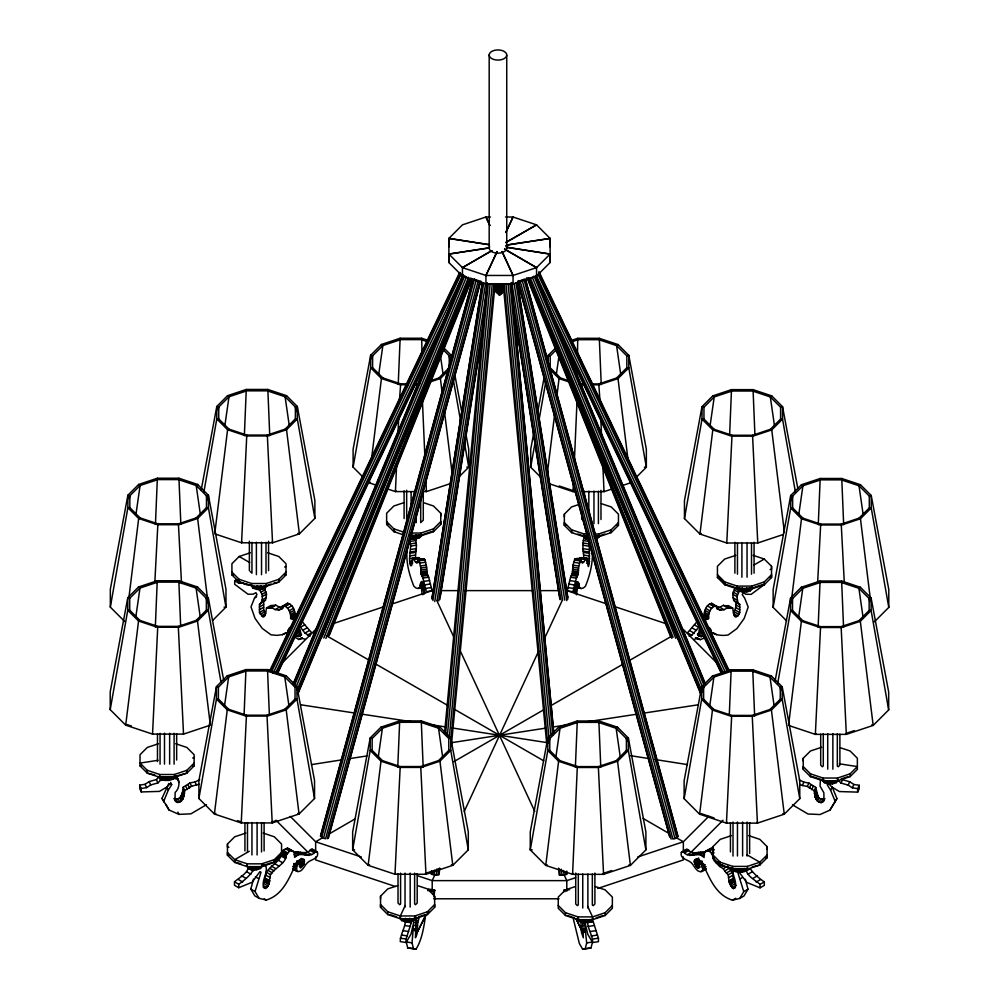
<?xml version="1.0" encoding="UTF-8"?>
<svg xmlns="http://www.w3.org/2000/svg" width="999" height="999" viewBox="0 0 999 999"><rect width="100%" height="100%" fill="white"/><g stroke="black" fill="none" stroke-linecap="round" stroke-linejoin="round"><path stroke-width="1.5" d="M207.193 602.872L206.343 598.326L206.343 610.177L196.079 620.454L178.297 626.373L157.767 626.373L139.985 620.454L129.708 610.177L129.708 598.326L139.985 588.061L157.767 582.13L178.297 582.13L196.079 588.061L206.343 598.326L208.292 597.777L208.292 610.239L197.502 621.028L210.352 725.162L183.529 734.103L152.535 734.103L125.699 725.162L110.215 709.665L110.215 691.77L127.76 597.777L138.549 586.987L157.243 580.756L178.821 580.756L197.502 586.987L208.292 597.777L223.589 679.645M198.901 798.501L198.901 780.606L216.458 686.613L227.248 675.824L245.941 669.592L267.52 669.592L286.201 675.824L296.99 686.613L314.548 780.606L314.548 798.501L299.051 813.998L272.215 822.939L241.234 822.939L214.398 813.998L198.901 798.501L216.458 699.063L216.458 686.613L218.406 687.162L228.671 676.897L246.453 670.966L266.995 670.966L284.777 676.897L295.042 687.162L295.042 699.013L284.777 709.29L266.995 715.209L246.453 715.209L228.671 709.29L218.406 699.013L218.406 687.162M124.788 621.59L110.327 607.13L110.327 589.235L127.884 495.242L129.833 495.791L129.833 507.642L140.097 517.907L157.879 523.838L178.421 523.838L196.204 517.907L206.468 507.642L206.468 495.791L196.204 485.526L178.421 479.595L157.879 479.595L140.097 485.526L129.833 495.791L129.271 498.826M245.866 833.066L234.715 836.787L227.46 844.03L227.46 855.206L234.715 862.449L247.265 866.645L261.763 866.645L274.325 862.449L281.568 855.206L281.568 844.03L274.325 836.787L263.162 833.066M372.152 750.349L372.152 738.486L382.417 728.221L400.212 722.289L420.741 722.289L438.524 728.221L448.788 738.486L448.788 750.349L438.524 760.614L420.741 766.545L400.212 766.545L382.417 760.614L372.152 750.349L370.204 750.399L352.659 849.824L368.144 865.321L394.98 874.262L425.961 874.262L452.797 865.321L468.294 849.824L468.294 831.942L450.736 737.936L439.947 727.147L421.266 720.916L399.687 720.916L380.994 727.147L370.204 737.936L352.659 831.942L352.659 849.824L354.595 849.774M406.518 383.866L400.661 383.866L382.879 377.934L372.602 367.669L372.602 355.819L382.867 345.542L400.661 339.623L421.191 339.623L426.66 341.446M417.644 885.651L427.41 888.898L434.652 896.153L434.652 907.317L427.41 914.572L414.847 918.755L400.349 918.755L387.799 914.572L380.544 907.317L380.544 896.153L387.799 888.898L397.565 885.651M410.789 535.851L420.941 535.851L433.491 531.655L440.746 524.413L440.746 513.236L433.491 505.993L423.726 502.734M505.531 217.02L513.061 217.02L536.55 224.85L550.112 238.411L550.112 262.525L536.55 276.086L513.061 283.916L485.939 283.916L462.45 276.086L448.888 262.525L448.888 238.411L462.45 224.85L485.939 217.02L490.459 217.02M449.238 366.183L449.238 355.819L443.081 349.65M503.821 285.402L497.49 286.176L494.018 285.015L495.017 289.722L501.136 290.672L503.983 289.722L500.986 293.781L498.963 294.106L493.993 289.248L498.688 293.631L501.723 293.157L503.459 291.383L499.687 294.955L495.541 291.383L495.541 290.16M548.264 364.672L548.264 355.332L555.819 347.777M557.392 348.701L550.212 355.881L550.212 367.744L560.476 378.009L568.681 380.744M578.571 504.607L571.59 506.93L564.348 514.185L564.348 525.349L571.59 532.604L584.153 536.788L588.498 536.788M566.795 891.22L566.795 880.631L564.185 874.974M591.458 383.941L598.788 383.941L616.583 378.009L626.848 367.744L626.848 355.881L616.583 345.617L598.788 339.685L578.259 339.685L571.416 341.97M684.128 798.688L684.128 780.806L701.685 686.8L712.474 676.011L731.156 669.78L752.734 669.78L771.415 676.011L782.205 686.8L799.762 780.806L799.762 798.688L784.265 814.185L757.442 823.126L726.448 823.126L699.612 814.185L684.128 798.688L701.685 699.263L701.685 686.8L703.621 687.349L713.898 677.085L731.68 671.153L752.21 671.153L769.992 677.085L780.269 687.349L780.831 690.384M783.191 534.515L757.766 542.994L726.785 542.994L699.949 534.04L684.452 518.556L684.452 500.661L702.01 406.668L712.799 395.879L731.48 389.647L753.059 389.647L771.752 395.879L782.542 406.668L797.826 488.536M731.38 835.639L720.229 839.36L712.974 846.603L712.974 857.779L720.229 865.022L732.779 869.205L747.277 869.205L759.839 865.022L767.082 857.779L767.082 846.603L759.839 839.36L748.676 835.639M753.134 555.332L764.285 559.053L771.54 566.296L771.54 577.472L764.285 584.715L751.735 588.898L737.237 588.898L724.675 584.715L717.432 577.472L717.432 566.296L724.675 559.053L735.838 555.332M786.575 620.816L773.151 607.392L773.151 589.497L790.709 495.504L801.498 484.715L820.179 478.484L841.757 478.484L860.451 484.715L871.24 495.504L888.785 589.497L888.785 607.392L874.325 621.853M780.594 419.068L780.594 407.217L770.329 396.953L752.547 391.021L732.005 391.021L714.223 396.953L703.958 407.217L703.958 419.068L714.223 429.333L732.005 435.264L752.547 435.264L770.329 429.333L780.594 419.068L782.542 419.118L795.504 492.544M788.523 725.411L815.359 734.365L846.34 734.365L873.176 725.411L888.673 709.927L888.673 692.032L871.116 598.039L869.167 598.588L869.167 610.439L858.903 620.704L841.121 626.635L820.579 626.635L802.796 620.704L792.532 610.439L792.532 598.588L802.796 588.324L820.579 582.392L841.121 582.392L858.903 588.324L869.167 598.588L869.729 601.623M840.334 747.714L850.099 750.973L857.354 758.229L857.354 769.392L850.099 776.635L837.549 780.831L823.051 780.831L810.489 776.635L803.246 769.392L803.246 758.229L810.489 750.973L821.653 747.252M683.328 856.905L683.328 859.939L597.764 888.461M683.341 852.372L683.353 841.77L708.728 816.395M409.59 558.691L410.651 546.078L409.652 539.16L415.459 538.261L416.458 545.179L415.397 557.792L409.59 558.691C409.415 568.831 413.074 567.607 412.2 558.441L418.007 557.554L419.83 558.241L413.486 559.365L412.2 558.441M416.171 917.057L415.409 937.774L416.845 934.664L417.719 922.751L419.006 918.143L416.108 917.694M411.538 538.149L415.834 538.149L419.555 536.9L421.715 534.752L421.803 535.501L419.63 537.687L415.859 538.936L411.513 538.936L411.401 534.777M587.075 558.491L585.801 559.415L579.445 558.279L581.281 557.592L587.075 558.491C589.485 582.829 589.547 544.642 589.098 541.458L583.304 540.559L582.854 548.626L583.891 557.842L589.685 558.741M503.858 284.078L501.523 284.852C503.484 287.475 497.265 297.64 501.523 293.244L502.534 291.408L502.534 292.345L500.561 293.057L496.603 292.445L496.466 291.408L499.762 294.88L497.477 293.244L498.026 292.083M316.608 851.71L315.384 851.81C310.714 857.779 304.058 853.458 298.127 854.807L293.881 852.359C299.812 851.011 306.468 855.331 311.139 849.362L312.362 849.25L317.47 852.384C319.193 859.152 310.364 859.315 307.118 863.049C304.096 865.996 302.11 872.864 296.803 871.29L296.603 866.583L298.426 863.735L300.137 862.861M266.521 607.991L271.528 607.629L275.187 609.59L278.609 610.027L282.854 607.579L279.433 607.142L275.774 605.169L270.766 605.544L266.521 607.991L265.459 614.273L264.136 616.645L262.874 616.758L259.465 612.499L259.465 604.358L261.251 602.634C263.461 598.014 262.362 591.658 257.842 588.823M259.465 604.358L265.497 600.187L266.533 594.068L263.798 587.724L259.553 590.172M580.881 559.702L578.771 566.033L578.246 574.113L576.373 578.159L573.014 591.733L567.22 590.834L570.579 577.26L572.452 573.214L572.964 565.134L575.087 558.816C585.227 556.893 578.821 561.838 582.654 563.086L585.801 559.415M418.406 559.665L424.2 558.766L424.975 559.939L426.623 567.17L426.835 573.164L428.708 577.21L432.067 590.796L426.261 591.695L422.914 578.109L421.029 574.063L420.829 568.069L419.168 560.839L418.406 559.665L417.919 562.674L416.633 563.036L413.486 559.365M482.28 282.492L431.893 598.988L482.492 282.717M178.521 780.531L175.649 775.711C180.344 780.219 179.87 788.211 175.1 792.507L175.1 800.649L177.797 802.509C183.429 802.11 184.291 794.942 184.74 790.571L183.192 787.224L190.022 782.904L195.03 781.98L199.7 779.72M173.014 779.145L172.952 776.897L169.231 778.134L164.922 778.134L161.189 776.897L161.126 779.145L164.897 780.406L169.243 780.406L173.014 779.145L175.187 776.972M253.034 588.161L253.084 585.913L256.818 587.15L261.126 587.15L264.847 585.913L264.91 588.161L261.139 589.422L256.793 589.422L253.034 588.161L250.949 585.239M412.337 920.304L411.226 922.739L405.432 921.84L401.66 920.591L401.723 918.331M585.439 535.676L585.451 538.623L589.223 539.872M579.432 919.28L579.37 921.528L583.141 922.789L593.294 921.89L598.451 938.186L598.451 941.657L592.644 942.556L587.749 934.277L584.89 921.99M733.703 600.299L739.747 604.482L739.747 612.624L737.774 616.033L735.077 616.758C731.181 612.325 738.236 607.554 735.501 602.035L733.703 600.299L732.679 594.193L735.414 587.849M742.307 591.995L742.307 589.048L738.536 587.787L738.548 590.734L742.307 591.995L746.653 591.995L750.424 590.734L752.509 587.812L750.361 589.959L746.628 591.208L742.332 591.208L738.611 589.959L736.463 587.812L738.548 590.734M764.31 881.905L760.064 884.365C755.194 879.957 746.39 876.098 745.916 868.793L742.182 870.029L737.874 870.029L734.153 868.793L734.09 871.041C739.435 873.775 745.616 871.965 750.212 868.593C753.795 873.913 759.04 878.308 764.31 881.905L764.31 885.389L760.064 887.836L746.703 882.379L738.873 871.752L737.774 872.389L743.756 891.632L739.735 898.438L732.492 900.161C715.159 894.942 709.065 876.647 701.96 862.062C700.074 860.426 697.627 858.591 694.992 859.44L694.168 861.937L696.34 866.545L698.164 868.168L700.287 866.945M824.412 780.406L824.35 782.667L828.121 783.915L832.467 783.915L836.238 782.667L838.411 780.481L838.323 779.732L836.175 781.892L832.442 783.129L828.146 783.129L824.425 781.892L822.277 779.732L824.35 782.667M261.438 615.921L265.684 613.461L263.711 610.052L263.711 601.91M164.897 780.406L164.847 776.822L169.293 776.822L169.243 780.406M256.793 589.422L256.743 585.839M417.145 932.379L425.586 915.559C423.851 926.922 422.19 939.023 416.158 949L413.511 948.813L412.038 942.856L413.823 921.952L410.964 934.227L406.069 942.519L400.274 941.62C400.224 933.64 406.331 926.485 405.382 918.268M583.141 922.789L583.141 919.842L587.487 919.842C586.85 927.834 592.719 934.777 592.644 942.556M737.861 872.302L737.811 868.718M828.121 783.915L828.121 780.968L832.479 780.968L832.467 783.915M252.347 869.729L252.335 866.782L256.693 866.782L256.693 869.729L252.347 869.729L248.576 868.481L246.491 865.546L248.639 867.694L252.372 868.943L256.668 868.943L260.389 867.694L262.537 865.546L260.452 868.481L256.693 869.729M419.63 537.687L419.642 534.74M587.487 922.789L591.258 921.528L591.196 919.28M750.424 590.734L750.436 587.787L746.665 589.048L746.653 591.995M405.432 921.84L409.777 921.84L413.549 920.591L413.486 918.331M836.238 782.667L836.175 780.406M261.189 585.839L261.139 589.422M415.971 534.777L415.859 538.936M742.257 868.718L742.207 872.302M799.212 779.882L803.895 782.155L808.903 783.066L815.733 787.387L814.185 790.733C814.647 795.054 815.471 802.372 821.128 802.672L823.825 800.811L823.925 795.404L823.825 792.669L820.042 786.063L820.404 780.694M154.845 582.005L157.879 523.838M152.535 734.103L157.767 626.373M241.234 822.939L246.453 715.209M396.591 465.259L395.429 491.595L415.572 491.595M397.952 434.29L398.638 418.806M399.45 400.224L400.661 383.866M573.438 482.367L573.039 491.658L576.136 491.658M574.4 460.689L576.985 401.848M726.785 542.994L732.005 435.264M817.657 582.267L820.703 524.1L841.233 524.1L859.028 518.169L869.292 507.904L869.292 496.053L859.015 485.776L841.233 479.857L820.703 479.857L802.921 485.776L792.657 496.053L791.795 500.599M716.445 606.131L715.759 605.756C710.389 607.23 708.079 613.486 708.566 618.631L704.32 616.183C703.833 611.038 706.143 604.782 711.513 603.296L712.2 603.671M294.081 619.942L290.634 618.518C291.134 613.374 288.811 607.105 283.454 605.631L282.754 606.006M290.634 618.518L294.88 616.058C295.379 610.926 293.057 604.657 287.7 603.184L287 603.558M155.444 524.425L157.367 478.221L138.674 484.453L127.884 495.242L127.884 507.692L110.327 607.13M155.332 626.972L157.243 580.756M244.355 435.664L246.266 389.46L227.585 395.679L216.795 406.468L201.224 489.86M244.106 714.26L245.941 669.592M398.226 384.453L400.137 338.249L381.443 344.48L370.654 355.269L353.109 449.263L353.109 467.157L363.436 477.485M397.764 767.132L399.687 720.916M576.323 375.249L576.748 367.52M577.497 353.609L577.734 338.311L570.554 340.709M575.374 767.195L577.285 720.991L558.603 727.222L547.814 738.011L530.257 832.005L530.257 849.899L545.754 865.396L572.577 874.337L603.571 874.337L630.406 865.396L645.891 849.899L645.891 832.005L628.346 738.011L617.557 727.222L598.863 720.991L577.285 720.991M729.657 434.303L731.48 389.647M729.32 714.447L731.156 669.78M818.268 524.687L820.179 478.484M818.144 627.222L820.067 581.018L801.373 587.25L790.584 598.039L775.012 681.418M268.169 886.088L263.923 883.64L266.308 872.227C270.804 865.958 277.847 862.524 281.593 855.619C282.068 851.885 281.381 855.269 285.439 856.318C287.475 862.012 273.714 868.805 270.554 874.687L268.169 886.088L265.472 888.473L263.499 887.337C261.626 879.869 267.769 873.675 266.009 866.308L263.586 864.909M592.332 551.423C592.944 563.249 589.934 575.362 585.414 586.301L583.254 588.061L581.256 588.498L579.47 587.574C578.409 573.901 573.076 589.435 575.137 593.618C577.971 584.939 578.384 581.543 576.485 594.805M409.827 918.268L409.777 921.84M746.665 589.048L746.765 587.824M694.642 863.698L698.888 861.25L694.73 863.91L699.075 861.662L694.829 864.123L699.45 862.324L695.629 865.384L699.762 862.786L698.538 857.966M176.086 801.935L174.538 798.588L176.249 799.163C181.893 798.85 182.717 791.545 183.192 787.224M300.399 863.011L299.513 866.27L300.624 868.044L304.146 863.586L303.808 859.327C301.174 858.453 298.689 860.301 296.84 861.95C289.735 876.535 283.629 894.829 266.308 900.037L259.066 898.313L255.045 891.508L261.014 872.264L259.915 871.628L252.098 882.254L238.724 887.724L234.478 885.264L234.478 881.792C239.473 877.597 247.128 873.675 248.664 866.945L252.372 868.181L256.656 868.181L260.364 866.945L260.452 868.481M520.029 280.557L672.889 839.06L674.962 838.586L677.946 836.138L525.499 279.133M563.711 891.845L564.135 890.084L569.63 889.684M431.468 870.978L431.168 874.088L438.086 875.149L438.673 868.943M444.543 732.954L487.1 282.617M432.267 874.662L432.555 871.565M445.629 733.528L488.224 283.766M434.128 875.099L434.565 870.454M447.352 735.526L490.084 284.203M436.263 875.286L436.85 869.08M449.325 737.25L492.22 284.39M450.861 740.222L494.043 284.253M439.123 874.749L439.672 867.981M451.311 746.028L495.079 283.853M407.804 545.978C404.97 559.515 408.916 573.638 413.861 586.251L416.021 588.024L418.019 588.448L419.817 587.524C422.864 566.733 426.685 608.291 422.914 588.448L423.214 588.049C421.054 581.381 421.128 592.882 422.789 594.767M597.352 535.676L597.34 538.623L599.512 536.451L599.425 535.701L597.265 537.849M128.846 598.114L138.674 518.481L127.884 507.692L129.833 507.642M214.922 532.317L227.585 429.72L216.795 418.931L216.795 406.468L218.731 407.018L229.008 396.753L246.79 390.834L267.32 390.834L285.102 396.753L295.379 407.018L296.228 411.576M371.428 459.677L381.443 378.509L370.654 367.719L370.654 355.269L372.602 355.819L372.04 358.853M399.575 917.669L401.66 920.591M547.327 473.526L554.707 413.798M556.967 395.429L559.053 378.584L550.424 369.955M791.67 598.376L801.498 518.743L790.709 507.954L790.709 495.504L792.657 496.053L792.657 507.904L802.921 518.169L820.703 524.1M788.711 723.888L801.373 621.278L790.584 610.489L790.584 598.039L792.532 598.588L791.683 603.134M135.889 514.772L140.097 485.526L138.674 484.453M135.764 617.307L139.985 588.061L138.549 586.987M224.8 426.011L229.008 396.753L227.585 395.679M224.463 706.143L228.671 676.897L227.248 675.824M378.658 374.8L382.867 345.542L381.443 344.48M378.209 757.479L382.417 728.221L380.994 727.147M556.268 374.875L558.928 356.393M556.031 756.006L560.027 728.296L558.603 727.222M710.014 426.198L714.223 396.953L712.799 395.879M709.677 706.33L713.898 677.085L712.474 676.011M798.713 515.034L802.921 485.776L801.498 484.715M798.588 617.569L802.796 588.324L801.373 587.25M737.949 602.759L736.925 596.64L739.66 590.297M437.687 566.608L438.186 563.536M432.929 600.574L483.778 282.767M434.752 601.573L485.601 283.766M437.137 600.174L487 288.511M438.748 600.948L483.953 318.456M484.44 315.384L484.927 312.312M440.122 596.216L480.656 342.894M439.847 599.5L482.829 330.831M682.18 851.822L683.416 851.935C688.086 857.904 694.73 853.583 700.674 854.932L704.919 852.472C698.975 851.123 692.332 855.456 687.662 849.475L686.425 849.375L681.318 852.509C679.607 859.265 688.423 859.44 691.67 863.161C694.692 866.121 696.678 872.989 701.985 871.415L702.584 870.341C703.92 866.058 696.166 857.916 698.988 867.594L698.164 868.168M110.215 709.665L127.76 610.239L127.76 597.777L129.708 598.326M203.821 492.357L216.795 418.931L218.731 418.881L229.008 429.145L246.79 435.077L267.32 435.077L285.102 429.145L295.379 418.881L295.379 407.018L297.315 406.468L314.872 500.474L314.872 518.356L299.388 533.853L272.552 542.794L241.558 542.794L214.723 533.853M353.109 467.157L370.654 367.719L372.602 367.669M541.033 477.547L530.706 467.22L535.027 442.744M539.073 419.805L545.829 381.556M684.452 518.556L702.01 419.118L702.01 406.668L703.958 407.217M773.151 607.392L790.709 507.954L792.657 507.904M777.622 683.915L790.584 610.489L792.532 610.439M218.169 410.052L218.731 407.018L218.731 418.881M534.103 431.143L530.706 449.338L530.706 467.22M537.787 411.426L544.293 376.561M547.127 361.401L548.264 355.332L550.212 355.881M548.913 743.106L549.762 738.561L560.027 728.296L577.809 722.364L598.339 722.364L616.133 728.296L626.398 738.561L626.96 741.595M702.772 691.895L703.621 687.349L703.621 699.213L713.898 709.477L731.68 715.409L752.21 715.409L769.992 709.477L780.269 699.213L780.269 687.349L782.205 686.8L782.205 699.263L799.762 798.688M406.069 942.519L406.069 939.035L411.226 922.739M699.2 632.217L703.446 634.677L702.622 636.188L701.673 636.625L697.427 634.178L699.2 632.217L699.2 629.482M583.304 540.559L584.452 536.588M300.012 632.105L295.766 634.552L296.591 636.076L300.836 633.616L300.012 629.358M573.389 919.08L579.333 943.443L582.554 949.05L585.202 948.85L586.675 942.906L584.49 922.389M585.202 948.85L591.008 947.964L592.482 942.007L586.675 942.906M299.9 861.126L304.146 863.586L299.812 861.338L304.146 863.586L299.862 861.238L300.374 859.365L304.62 861.812M259.066 898.313L254.82 895.866L250.799 889.06L253.509 879.045M236.813 579.57L234.69 580.794L234.69 584.278L248.052 594.255L253.346 594.118L255.881 592.657L256.98 594.555L254.495 598.064L250.999 606.905L255.02 618.356L262.262 628.433L271.054 634.84L276.96 635.364L282.417 634.64L287.312 632.679L289.211 628.146L290.859 626.748M472.939 278.821L320.492 835.813L323.489 838.273L325.562 838.735L478.009 281.743M320.567 836.575L473.014 279.583M321.878 833.89L323.114 829.37M323.938 826.36L325.999 818.843M328.883 808.303L330.12 803.783M330.944 800.773L332.18 796.253M333.828 790.234L335.065 785.714M337.949 775.174L339.185 770.666M342.894 757.117L344.131 752.597M347.839 739.048L349.076 734.54M349.9 731.518L351.96 724M354.845 713.461L356.081 708.94M356.905 705.931L358.142 701.41M359.79 695.391L361.026 690.871M363.911 680.344L365.147 675.824M368.856 662.275L370.092 657.754M373.801 644.205L375.037 639.697M380.806 618.618L382.043 614.098M382.867 611.088L384.103 606.568M385.751 600.549L386.988 596.041M389.872 585.501L391.108 580.981M394.817 567.432L396.054 562.912M399.75 549.363L400.986 544.855M403.871 534.315L405.107 529.795M408.816 516.246L410.052 511.738M410.876 508.728L412.937 501.198M415.821 490.659L417.058 486.138M420.766 472.589L422.003 468.081M425.711 454.533L426.948 450.012M429.832 439.473L431.068 434.952M434.777 421.403L436.014 416.895M441.783 395.816L443.019 391.296M443.843 388.286L445.079 383.778M446.728 377.747L447.964 373.239M451.673 359.69L452.909 355.169M455.794 344.63L457.03 340.122M460.739 326.573L461.975 322.053M469.805 293.444L471.041 288.936M321.653 837.474L474.513 278.971M323.489 838.273L476.348 279.757M327.322 838.773L479.77 281.768M328.634 836.076L480.257 282.093M328.296 838.348L480.744 281.343M434.128 896.977L434.577 890.047L428.771 889.147L427.834 890.658M817.794 795.866L816.458 799.675L818.019 796.328L815.733 787.387M573.476 588.036L576.373 588.486L577.397 585.576L568.831 584.028M575.686 559.964L575.087 558.816M705.531 851.323L707.142 850.636L709.203 851.198L713.448 848.75L711.388 848.188L705.531 851.323L704.208 853.596L704.12 857.467L700.674 854.932M708.453 851.136L709.777 848.875M212.55 620.554L225.974 607.13L225.974 589.235L208.416 495.242L197.627 484.453L178.933 478.221L180.856 524.425M178.821 580.756L180.644 625.424M314.872 518.356L297.315 418.931L297.315 406.468L286.538 395.679L267.844 389.46L269.755 435.664M267.52 669.592L269.343 714.26M427.46 340.159L421.715 338.249L421.953 353.534M421.266 720.916L423.176 767.132M637.05 476.523L646.353 467.22L646.353 449.338L628.796 355.332L618.006 344.543L599.313 338.311L601.236 384.528M598.863 720.991L600.774 767.195M753.059 389.647L754.894 434.303M752.734 669.78L754.645 715.996M841.757 478.484L843.668 524.687M888.673 709.927L871.116 610.489L871.116 598.039L860.326 587.25L841.633 581.018L843.556 627.222M432.704 893.968L434.577 890.047M353.808 557.492L322.028 636.9L321.054 635.289M354.957 554.595L356.693 550.262M323.788 638.049L412.762 415.709M413.911 412.812L415.646 408.479M325.861 638.448L469.717 278.933M328.259 636.538L471.54 278.459M329.358 635.314L472.065 278.696M815.296 797.002L816.757 793.368L815.209 796.715M817.906 796.103L816.458 799.675L817.569 795.416L815.621 797.851L817.182 794.505L815.409 797.289L816.757 793.368L815.259 796.865M206.456 804.67L190.934 813.835L178.933 814.372L169.031 810.002L161.988 798.376L168.794 783.503M163.549 801.722L168.307 790.122L171.703 784.665L170.667 782.429M293.294 683.541L463.149 274.725M293.331 684.615L463.186 275.799M293.669 684.365L298.451 672.851M299.65 669.967L301.448 665.646M302.647 662.774L313.411 636.863M314.598 633.978L316.396 629.657M317.595 626.785L325.374 608.066M326.561 605.194L328.359 600.874M329.558 597.989L331.356 593.681M332.542 590.796L340.322 572.077M341.521 569.205L343.306 564.885M344.505 562L346.303 557.692M348.701 551.935L352.285 543.294M353.484 540.409L355.269 536.088M356.468 533.216L358.266 528.896M359.465 526.023L361.251 521.703M363.648 515.946L367.232 507.305M368.431 504.42L374.413 490.034M375.612 487.15L377.41 482.829M378.596 479.957L389.373 454.046M390.559 451.161L392.357 446.84M393.556 443.968L404.32 418.057M405.519 415.172L407.305 410.851M408.504 407.979L416.283 389.26M417.482 386.388L419.268 382.068M420.467 379.183L422.265 374.875M423.464 371.99L431.231 353.271M432.43 350.399L434.228 346.079M435.427 343.206L437.212 338.886M439.61 333.129L443.194 324.488M444.393 321.603L446.191 317.295M447.377 314.41L449.175 310.09M450.374 307.217L452.772 301.461M454.557 297.14L458.154 288.499M459.34 285.627L462.937 276.985M294.355 685.851L464.822 275.587M296.116 686.912L466.583 276.661M296.94 690.409L468.593 277.272M297.465 693.281L469.717 278.709M298.414 691.595L469.468 279.895M297.839 694.105L470.691 278.084M485.939 283.916L485.939 275.462L497.015 251.586M505.894 232.467L513.061 217.02L505.781 232.43M405.182 905.544L400.349 915.958L400.349 918.755M434.815 874.974L432.205 880.631L432.205 891.22M464.223 811.438L538.698 650.973M799.999 784.365L802.334 785.501L803.895 782.155M814.185 790.733L807.354 786.425L808.903 783.066M809.39 788.149L810.951 784.802M811.7 789.597L813.248 786.25M814.435 793.718L815.996 790.371M817.444 801.273L819.005 797.914L818.019 796.328M819.155 802.359L820.716 799.013L824.387 798.75L822.839 802.097M821.128 802.672L822.676 799.325M823.825 800.811L824.862 798.576M835.376 801.885L830.619 790.284L832.167 786.937L836.937 798.538L829.882 810.164L819.992 814.535L807.991 813.998L792.469 804.832M859.215 785.289L857.666 788.648L852.322 787.811L848.201 785.114L840.996 783.079L842.557 779.732L849.749 781.767L853.87 784.465L859.215 785.289L859.215 788.773L857.666 792.12L839.41 791.558L832.167 787.237L828.72 783.79L827.222 784.827L830.619 790.284M829.882 810.164L836.937 798.538M848.201 785.114L849.749 781.767M852.322 787.811L853.87 784.465M543.931 639.747L562.225 600.449M489.448 247.789L448.888 254.071L462.45 267.632L485.939 275.462L497.19 251.648M269.792 670.654L459.602 272.54M270.429 670.629L460.239 272.527M271.403 672.127L461.213 274.013M273.127 673.314L462.937 275.2M275.811 672.477L454.22 298.289M276.898 673.688L441.221 329.033M277.26 674.175L436.226 340.784M428.946 912.099L427.322 913.823M417.107 932.654L425.586 915.559M281.194 853.87L283.241 850.311L287.412 848.076L294.106 852.135L294.68 857.354L298.127 854.807M285.439 856.318L289.585 851.073L291.658 850.524L293.269 851.21M234.478 881.792L238.724 884.24C244.006 880.643 249.238 876.235 252.822 870.928L255.407 869.38M745.279 879.17L748.001 889.185L743.98 895.978L739.735 898.438M242.083 541.92L241.558 542.794L246.79 435.077M395.954 490.721L395.429 491.595L386.963 488.761M573.551 490.784L573.039 491.658L549.025 483.653M395.504 873.388L394.98 874.262L400.212 766.545M645.891 849.899L628.346 750.461L628.346 738.011L626.398 738.561L626.398 750.411L616.133 760.689L598.339 766.608L577.809 766.608L577.285 767.482L572.577 874.337L573.101 873.463M731.68 715.409L726.448 823.126L726.972 822.252M815.883 733.491L815.359 734.365L820.579 626.635M303.284 865.122L298.926 862.811L299.812 861.338L303.958 863.998L299.712 861.55L303.596 864.659L298.926 862.811L303.172 865.271M717.132 606.518L717.806 606.93L717.082 609.04L720.591 610.152L724.013 609.715L727.684 607.742L732.692 608.116L733.466 613.623L737.774 616.033M694.442 624.912L698.688 627.36L691.745 635.264L687.499 632.804L696.765 621.94M252.098 585.789L239.161 582.142L231.918 574.9L231.918 563.723L239.161 556.48L250.324 552.759M823.8 779.794L823.051 780.831L823.051 778.034L810.489 773.838L803.246 766.595L803.246 769.392M700.574 629.595L698.626 634.577L699.288 636.001L701.673 636.625M431.93 597.227L433.029 595.779M584.902 535.751L584.153 536.788L584.153 533.99L571.59 529.807L564.348 522.552L564.348 525.349L565.759 525.412M737.986 587.862L737.237 588.898L737.237 586.101L724.675 581.918L717.432 574.675M417.657 560.414L424.2 558.766M500.174 293.531L499.238 294.805L501.523 292.62L500.986 292.083M500.424 294.068L499.313 294.73M485.939 275.462L513.061 275.462L536.55 267.632L550.112 254.071L506.655 247.215M430.769 380.669L438.973 377.934L449.238 367.669M447.952 370.954L440.397 378.509L430.332 381.868M264.91 588.161L267.083 585.988M231.918 572.102L239.161 579.345L251.723 583.528L266.221 583.528L278.771 579.345L286.026 572.102M267.62 552.759L278.771 556.48L286.026 563.723L286.026 574.9L278.771 582.142L266.221 586.326L251.723 586.326L251.723 583.528M171.703 784.665L170.205 783.628L166.758 787.075L159.515 791.395L141.259 791.957L139.71 788.611L139.71 785.127L145.055 784.302L149.163 781.605L156.368 779.557L158.953 776.972L161.126 779.145M459.453 476.448L468.743 467.157L468.743 449.263L465.909 434.103M139.71 785.127L141.259 788.486L146.603 787.649L150.724 784.952L157.929 782.916L160.514 780.319L164.635 779.632M421.566 521.84L423.276 520.129L423.276 490.771M281.443 663.673L315.647 629.47M175.1 776.223L172.952 778.371L169.218 779.62L164.922 779.62L161.201 778.371L159.053 776.223M158.054 760.289L140.022 763.086L147.265 770.329L159.828 774.512L174.326 774.512L186.875 770.329L194.131 763.086M175.712 743.743L186.875 747.464L194.131 754.707L194.131 765.883L186.875 773.126L174.326 777.309L159.828 777.309L147.265 773.126L140.022 765.883L140.022 754.707L147.265 747.464L158.429 743.743M410.789 533.041L420.941 533.041L433.491 528.858L440.746 521.615L440.746 524.413M228.883 855.269L227.46 855.206L227.46 852.409L234.715 859.652L247.265 863.835L261.763 863.835L274.325 859.652L281.568 852.409M594.293 533.99L598.651 533.99L611.201 529.807L618.456 522.552M601.435 503.683L611.201 506.93L618.456 514.185L618.456 525.349L611.201 532.604L598.651 536.788L594.293 536.788M415.484 904.744L417.195 903.034L417.195 873.675M413.549 920.591L415.621 917.669L413.474 919.817L409.752 921.053L405.457 921.053L401.735 919.817M380.544 907.317L380.544 904.52L387.799 911.775L400.349 915.958L414.847 915.958L427.41 911.775L434.652 904.52L434.652 907.317M737.237 586.101L751.735 586.101L764.285 581.918L771.54 574.675L771.54 577.472L770.117 577.522M593.194 905.693L594.904 903.983L594.904 873.076M591.258 921.528L593.344 918.605M558.254 905.469L565.509 912.711L578.059 916.895L592.569 916.895L605.119 912.711L612.362 905.469M575.274 886.588L565.509 889.847L558.254 897.09L558.254 908.266L565.509 915.509L578.059 919.692L592.569 919.692L605.119 915.509L612.362 908.266L612.362 897.09L605.119 889.847L595.354 886.588M691.046 852.222L723.039 820.229M838.173 766.82L839.884 765.109L839.884 734.203M748.051 868.119L745.903 870.266L742.182 871.515L737.886 871.515L734.153 870.266L732.005 868.119M745.966 871.041L748.151 868.868M823.051 778.034L837.549 778.034L850.099 773.838L857.354 766.595L839.31 763.798M498.576 293.781L499.762 294.805L498.826 293.531M499.238 294.805L500.424 293.781M184.74 790.571L191.571 786.263L198.926 784.203M713.161 604.807L712.886 604.07M686.425 849.375L681.318 852.509M703.883 864.522L701.922 866.058L705.306 864.697M286.538 395.679L285.102 396.753L289.323 426.011M197.627 484.453L196.204 485.526L200.187 513.236M197.502 586.987L196.079 588.061L200.287 617.307M618.006 344.543L616.583 345.617L620.791 374.875M286.201 675.824L284.777 676.897L288.986 706.143M771.752 395.879L770.329 396.953L774.537 426.198M439.947 727.147L438.524 728.221L442.732 757.479M860.451 484.715L859.015 485.776L863.236 515.034M617.557 727.222L616.133 728.296L620.342 757.542M860.326 587.25L858.903 588.324L863.111 617.569M771.415 676.011L769.992 677.085L774.2 706.33M727.472 866.208L732.479 872.352L733.229 878.608L729.133 881.68L729.907 884.352L733.316 888.598L735.289 887.462C736.937 880.569 732.117 874.949 732.467 868.218M733.978 881.38L729.907 884.352L734.153 881.892L733.229 878.608L728.983 881.056L729.133 881.68L733.541 879.857L729.295 882.304L733.828 880.868L729.907 884.352L734.065 881.642M764.522 584.403L751.148 594.368L745.853 594.23L743.331 592.769L742.232 594.68L744.717 598.176L748.201 607.03L744.18 618.468L736.937 628.558L728.146 634.964C721.84 636.101 715.184 635.114 709.765 631.58M699.65 862.636L695.629 865.384L699.874 862.936M701.773 865.746L703.808 864.36L701.685 865.584M729.058 881.368L733.229 878.608M704.445 865.908L702.359 867.282L704.47 866.021M278.609 610.027L282.118 608.928L281.406 606.818L282.08 606.405M286.326 603.945L286.051 604.682M703.758 638.311L700.374 639.622L696.128 638.698L693.83 639.485M296.591 636.076L298.414 636.563L301.361 634.989M299.238 636.213L301.311 635.002L299.126 636.238M322.352 837.886L315.647 841.77L315.659 852.372M329.058 833.99L354.558 819.217M453.871 761.638L544.118 709.54M462.45 267.632L491.833 250.662L462.45 267.632L462.45 276.086M505.831 242.582L536.55 224.85L505.731 242.47M234.69 580.794L238.599 583.054L240.722 581.83M261.001 592.12L265.247 589.672M254.495 598.064L256.618 596.84M261.963 594.355L266.209 591.908M262.287 596.515L266.533 594.068M262.225 599.937L266.471 597.489M261.251 602.634L265.497 600.187M259.39 607.03L263.636 604.582M259.39 609.752L263.636 607.292M259.465 612.499L263.711 610.052M268.344 608.304L272.59 605.844M270.03 608.179L274.275 605.719M271.528 607.629L275.774 605.169M260.19 614.36L264.435 611.912M275.187 609.59L279.433 607.142M262.874 616.758L264.997 615.521M281.406 606.818L287.7 603.184M281.805 607.142L284.99 605.307M281.406 608.891L283.529 607.667M285.552 606.368L289.797 603.908M287.612 608.191L291.858 605.744M289.223 610.739L293.469 608.291M290.072 612.637L294.318 610.189M290.547 614.535L294.792 612.087M290.634 616.296L294.88 613.836M290.672 617.057L294.917 614.597M290.672 617.794L294.917 615.347M292.332 618.93L296.578 616.483L294.88 616.058M288.012 630.157L290.135 628.933M282.417 634.64L285.602 632.792M287.312 632.679L289.435 631.455M307.455 635.139L311.7 632.692L304.757 624.787L300.512 627.235L304.932 633.116L310.015 636.213M296.828 631.206L298.951 629.969M296.528 632.404L299.712 630.556M302.697 630.357L306.943 627.909M297.54 636.513L300.724 634.665M298.414 636.563L301.598 634.727M304.932 633.116L309.178 630.669M293.843 636.5L298.826 639.497L302.01 637.662M298.826 639.497L302.285 637.787M249.238 851.273L234.715 859.652L234.715 862.449L235.752 862.137M753.721 565.147L764.285 559.053M705.132 620.067L708.566 618.631M683.416 851.935L687.662 849.475M684.74 852.796L688.985 850.349M687.287 854.669L691.545 852.222M689.822 855.569L694.068 853.121M692.057 855.394L696.303 852.946M694.243 854.794L698.488 852.347M696.553 854.495L700.799 852.047M698.988 854.507L703.234 852.06M707.142 850.636L711.388 848.188M704.682 852.247L708.928 849.799M694.293 860.414L697.477 858.578M702.422 855.943L704.545 854.719M694.168 861.937L698.413 859.477M709.203 851.198L711.3 852.884L713.423 851.66M711.3 852.884L712 854.07L714.123 852.834M698.164 863.336L702.122 861.051M700.374 863.848L702.497 862.624M696.34 866.545L699.525 864.697M697.215 867.494L699.337 866.27M701.598 865.434L703.721 864.21M704.307 865.471L702.185 866.695L704.357 865.621M702.559 867.819L704.682 866.583M702.622 868.318L705.806 866.483M702.559 868.743L705.744 866.907M702.584 870.341L705.769 868.493M700.911 871.752L704.095 869.917M712 854.07C713.461 856.842 711.95 859.377 716.146 862.874L718.269 861.65M701.985 871.415L706.231 868.968L705.157 869.305M716.146 862.874L719.567 866.395L722.752 864.547M719.567 866.395L723.226 868.655L726.41 866.82M723.226 868.655L724.725 870.928L728.97 868.481M724.725 870.928L726.41 873.001L730.656 870.554M728.983 881.056L728.234 874.799L732.479 872.352M728.421 877.859L732.667 875.399M747.864 874.325L752.11 871.877M740.259 878.758L742.382 877.534M730.619 886.213L734.864 883.753L734.153 881.892M731.88 887.761L736.126 885.314M733.316 888.598L735.439 887.374M753.134 878.296L757.379 875.836M756.156 882.105L760.401 879.644M743.756 891.632L748.001 889.185M732.492 900.161L735.676 898.326M550.874 705.656L622.527 664.447M629.283 660.564L671.191 636.475M720.591 610.152L716.345 607.704L719.767 607.267L723.438 605.294L729.183 608.291M558.566 868.094L559.115 874.862L560.152 875.274L567.07 874.2L566.783 871.091M689.198 636.326L691.745 635.264M229.008 429.145L227.585 429.72L246.266 435.951L267.844 435.951L286.538 429.72L297.315 418.931L295.379 418.881M382.879 377.934L381.443 378.509L400.137 384.74L407.842 384.74M140.097 517.907L138.674 518.481L157.367 524.712L178.946 524.712L197.627 518.481L208.416 507.692L208.416 495.242L206.468 495.791L207.317 500.337M560.476 378.009L559.053 378.584L570.554 382.417M370.017 482.067L368.594 482.642L375.661 485.002M139.985 620.454L138.549 621.028L125.699 725.162L127.123 724.587L131.443 726.023M714.223 429.333L712.799 429.907L699.949 534.04L701.373 533.466M228.671 709.29L227.248 709.852L214.398 813.998L215.821 813.423M802.921 518.169L801.498 518.743L820.179 524.975L841.757 524.975L860.451 518.743L871.24 507.954L871.24 495.504L869.292 496.053M382.417 760.614L380.994 761.188L368.144 865.321L369.568 864.747M802.796 620.704L801.373 621.278L820.054 627.509L841.633 627.509L860.326 621.278L871.116 610.489L869.167 610.439M577.809 766.608L560.027 760.689L558.603 761.25L545.754 865.396L547.177 864.822M713.898 709.477L712.462 710.052L699.612 814.185L701.036 813.611L714.01 817.931M299.35 636.188C301.835 634.827 300.1 631.031 298.626 629.47M284.603 567.02L286.026 566.52M192.707 758.004L194.131 757.504M770.117 569.592L771.54 569.093L771.54 566.296M584.452 931.692L581.605 932.691L583.316 937.811L582.679 921.94M512.512 283.329L509.777 284.24L489.223 284.24L486.488 283.329M517.994 281.506L524.837 279.221M503.721 286.676L497.539 287.425L494.143 286.301M503.558 287.874L497.614 288.599L494.355 287.512M504.358 288.661L497.727 289.685L494.642 288.661M503.533 290.721L498.026 291.571L495.017 289.722M502.997 291.621L500.786 292.357L496.003 291.621M450.424 483.591L426.423 491.595L423.314 491.595M403.646 502.734L393.881 505.993L386.638 513.236L386.638 524.413L393.881 531.655L403.646 534.915M267.158 585.352L271.129 584.028M273.776 583.141L278.771 582.142L278.771 579.345M415.871 535.988L418.381 535.152M264.822 586.638L261.114 587.874L256.83 587.874L253.122 586.638M419.568 535.427L415.834 536.675L411.538 536.675M431.131 531.78L420.554 535.302L409.865 535.302M264.847 587.387L261.114 588.636L256.818 588.636L253.097 587.387M419.543 536.151L415.834 537.387L411.538 537.387M612.499 488.836L604.02 491.658L582.33 491.658M622.377 485.539L630.856 482.717M333.341 623.576L383.516 606.855M392.37 603.896L432.205 590.621M604.87 534.04L598.264 536.251L595.217 536.251M171.766 776.623L169.256 777.459L162.375 776.623M175.262 776.335L186.875 773.126L186.875 770.329M172.927 777.622L169.218 778.858L164.935 778.858L161.214 777.622M750.361 588.486L746.64 589.722L742.332 589.722L738.598 588.486M761.925 584.84L751.348 588.361L737.612 588.361L727.035 584.84M750.336 589.21L746.628 590.446L742.344 590.446L738.636 589.21M271.703 822.065L276.024 820.616M259.153 866.633L256.668 867.469L249.875 866.633M271.965 862.574L261.388 866.096L261.763 866.645L261.763 863.835M426.885 872.914L439.847 868.593M847.264 733.004L854.47 730.606M412.237 918.755L409.752 919.579L402.972 918.755M418.444 916.895L425.05 914.684M413.461 919.068L409.74 920.304L405.457 920.304L401.748 919.068M834.939 780.818L828.146 781.655L825.661 780.818M841.133 778.958L847.739 776.76M836.151 781.131L832.442 782.367L828.159 782.367L824.45 781.131M575.649 877.671L566.795 880.631L432.205 880.631L417.445 875.711M637.624 857.017L683.353 841.77L676.648 837.886M604.482 872.976L611.688 870.579M714.397 857.829L712.974 857.779L712.974 854.982L720.229 862.224L732.779 866.408L747.277 866.408L759.839 862.224L767.082 854.982L767.082 857.779L765.671 857.829M589.947 919.692L587.462 920.516L580.681 919.692M596.153 917.831L602.759 915.633M742.207 869.355L744.73 868.518M591.171 920.004L587.462 921.24L583.166 921.24L579.457 920.004M752.185 866.907L759.839 865.022L759.839 862.224L746.628 854.607M591.183 920.753L587.462 922.002L583.166 922.002L579.445 920.753L577.285 918.605L579.37 921.528M745.878 869.517L742.17 870.753L737.886 870.753L734.178 869.517M394.917 531.343L393.881 531.655L393.881 528.858L386.638 521.615M572.627 532.28L571.59 532.604L571.59 529.807M725.711 584.39L724.675 584.715L724.675 581.918M811.525 776.323L810.489 776.635L810.489 773.838M451.186 358.379L451.186 355.269L449.238 355.819L450.087 360.364M626.848 355.881L628.796 355.332L628.796 367.794L646.353 467.22L644.405 467.17M780.594 407.217L782.542 406.668L782.542 419.118L771.752 429.907L753.059 436.138L731.48 436.138L712.799 429.907L702.01 419.118L703.958 419.068M295.042 687.162L296.99 686.613L296.99 699.063L314.548 798.501M448.788 738.486L450.736 737.936L450.736 750.399L468.294 849.824M584.203 929.082L581.381 930.519L581.605 932.691L584.502 932.242M704.32 616.183L702.634 616.595L706.88 619.055M577.397 585.576L574.462 585.089L577.36 585.539L576.373 588.486M300.162 639.01L303.084 638.573L305.369 639.36M584.178 928.92L581.293 929.532L575.998 918.718M424.687 585.339L421.74 585.926L424.637 585.476M584.178 928.845L581.281 929.37L575.998 918.655M724.937 605.844L728.446 605.656L732.692 608.116M311.513 764.597L342.332 759.777M348.501 758.815L366.983 755.918M451.735 742.657L545.729 728.121M506.543 245.142L550.112 238.411L550.112 246.865M410.189 541.408L415.984 540.521M410.539 543.843L416.333 542.957M410.651 546.078L416.458 545.179M410.639 549.487L416.433 548.588M410.277 551.972L416.071 551.086M409.627 553.321L415.422 552.435M409.59 555.981L415.397 555.082M412.874 559.14L418.668 558.241M418.144 559.89L423.951 558.99M409.627 561.463L412.525 561.013M417.894 560.139L423.701 559.253M419.168 560.839L424.975 559.939M415.384 561.875L418.281 561.438M409.89 563.473L412.787 563.036M419.93 563.099L425.724 562.212M420.517 565.996L426.311 565.097M420.829 568.069L426.623 567.17M421.004 570.067L426.798 569.168M421.029 571.84L426.835 570.941M421.041 572.614L426.848 571.715M421.041 573.351L426.848 572.452M421.029 574.063L426.835 573.164M421.653 574.837L427.447 573.938M422.29 576.223L428.096 575.324M422.914 578.109L428.708 577.21M423.801 581.418L429.595 580.519M420.504 583.404L423.414 582.954M420.067 585.152L424.413 584.477M424.65 584.877L430.444 583.978M419.817 587.524L422.714 587.075M418.019 588.448L422.377 587.774M425.449 588.461L431.243 587.562M422.802 589.585L425.699 589.135M563.823 890.584L567.494 889.997M584.253 929.744L581.318 929.857L581.268 929.207L581.068 925.886L583.965 925.436M588.186 926.473L593.98 925.574M581.268 929.207L584.165 928.758M584.278 930.069L581.381 930.519L584.34 930.606M590.109 931.543L595.916 930.643M591.221 935.988L597.015 935.101M592.644 939.072L598.451 938.186M582.554 949.05L591.008 947.964M553.434 726.935L570.379 724.35M587.325 721.753L636.638 714.21M644.343 713.036L698.264 704.782M506.543 245.017L550.112 238.411M489.448 247.902L448.888 254.071L448.888 262.525M238.599 583.054L241.621 582.729L246.89 584.852M617.032 525.412L618.456 525.349M284.603 574.949L286.026 574.9M192.707 765.933L194.131 765.883M281.568 855.206L280.157 855.269L273.289 862.137L274.325 862.449L274.325 859.652M129.708 610.177L127.76 610.239L138.549 621.028L157.243 627.247L178.821 627.247L197.502 621.028L196.079 620.454M218.406 699.013L216.458 699.063L227.248 709.852L245.941 716.083L267.52 716.083L286.201 709.852L296.99 699.063L295.042 699.013M703.621 699.213L701.685 699.263L712.462 710.052L731.156 716.271L752.734 716.271L771.415 710.052L782.205 699.263L780.269 699.213M560.027 760.689L549.762 750.411L547.814 750.461L530.257 849.899L532.205 849.849M495.142 284.078L501.523 284.852M499.687 294.73L498.826 294.305L499.75 294.455M400.137 338.249L421.715 338.249M577.734 338.311L599.313 338.311M415.322 383.866L419.73 383.866M579.72 383.941L584.128 383.941M415.547 384.74L418.631 384.74M579.283 384.815L583.903 384.815M591.608 384.815L599.313 384.815L618.006 378.584L628.796 367.794L626.848 367.744M246.266 389.46L267.844 389.46M157.367 478.221L178.933 478.221M584.153 533.99L588.498 533.99M587.587 536.251L584.527 536.251L577.922 534.04M820.067 581.018L841.633 581.018M256.793 586.475L261.151 586.475M441.483 590.621L458.504 590.621M464.697 590.621L532.767 590.621M540.496 590.621L559.065 590.621M433.766 898.788L559.053 898.788M172.889 778.246L177.21 779.058M466.795 467.107L468.743 467.157L464.423 442.682M869.292 507.904L871.24 507.954L888.785 607.392M206.468 507.642L208.416 507.692L225.974 607.13L224.026 607.08M206.343 610.177L208.292 610.239L220.991 682.13M626.398 750.411L628.346 750.461L617.557 761.25L598.863 767.482L577.285 767.482L558.603 761.25L547.814 750.461L547.814 738.011L549.762 738.561L549.762 750.411M448.788 750.349L450.736 750.399L439.947 761.188L421.266 767.419L399.687 767.419L380.994 761.188L370.204 750.399L370.204 737.936L372.152 738.486M386.638 524.413L388.049 524.475M717.432 577.472L718.843 577.522L724.737 583.416M231.918 574.9L233.329 574.949M140.022 765.883L141.433 765.933M414.523 929.045L417.445 929.17L414.535 928.883M412.038 942.856L406.243 941.957L407.717 947.914L416.158 949M574.6 585.377L577.447 585.689L574.487 585.139M574.662 585.601L577.547 585.976L574.65 585.526M300.736 704.782L354.657 713.036M360.826 713.973L411.675 721.753M428.621 724.35L445.566 726.935M451.735 727.884L547.265 742.657M448.888 246.865L448.888 238.411L489.448 244.68M506.543 247.327L550.112 254.071L550.112 262.525M583.828 538.299L589.635 539.198M582.941 542.994L588.748 543.893M582.829 545.229L588.623 546.128M582.854 548.626L588.648 549.525M583.204 551.123L589.01 552.022M583.866 552.472L589.66 553.371M583.891 555.132L589.685 556.018M580.606 558.279L586.413 559.178M575.337 559.04L581.131 559.939M575.586 559.29L579.932 559.964M586.763 561.063L589.66 561.513M575.836 559.565L578.733 560.014M574.313 559.989L580.119 560.889M581.006 561.475L583.903 561.925M586.5 563.074L589.398 563.523M573.563 562.25L579.358 563.149M572.964 565.134L578.771 566.033M572.664 567.207L578.458 568.106M572.477 569.218L578.284 570.104M572.452 570.991L578.246 571.89M572.439 571.753L578.234 572.652M572.439 572.502L578.234 573.401M572.452 573.214L578.246 574.113M571.828 573.988L577.634 574.887L576.373 578.159L570.579 577.26M571.191 575.374L576.985 576.261M569.68 580.569L575.486 581.468L576.51 583.254M575.274 581.942L578.171 582.392M575.874 582.991L578.771 583.441M574.862 584.527L579.22 585.189M576.573 587.125L579.47 587.574M576.91 587.824L581.256 588.498M568.031 587.599L573.838 588.498M573.588 589.173L576.485 589.622M573.476 590.784L576.373 591.233M428.321 889.51L434.89 890.546M429.295 890.883L433.641 891.558M415.484 920.116L418.394 920.566M414.822 922.302L417.719 922.751M414.747 925.399L417.657 925.848M404.732 925.524L410.539 926.423M414.435 930.032L417.332 930.469L414.46 929.694M402.809 930.606L408.603 931.505M401.698 935.052L407.505 935.951M400.274 938.136L406.069 939.035M407.717 947.914L413.511 948.813M630.469 755.681L648.963 758.566M655.119 759.527L687.487 764.597M448.888 238.411L489.348 244.78M802.334 785.501L807.354 786.425M706.405 625.724L710.002 628.271L711.887 632.804M610.164 532.28L611.201 532.604L611.201 529.807M763.248 584.39L764.285 584.715L764.285 581.918M432.455 531.343L433.491 531.655L433.491 528.858M474.163 279.221L481.006 281.506M559.153 485.989L572.115 490.309M585.514 536.363L587.999 537.2M585.539 537.1L589.26 538.336M589.248 539.085L585.526 537.849L583.379 535.701L585.451 538.623M393.881 528.858L403.646 532.117M566.795 590.621L606.63 603.896M615.484 606.855L665.659 623.576M250.774 585.352L239.161 582.142L239.161 579.345M812.849 776.76L823.426 780.281M735.339 868.518L737.849 869.355M731.842 868.231L720.229 865.022L720.229 862.224M154.92 775.012L147.265 773.126L147.265 770.329M567.869 915.633L574.475 917.831M361.376 857.017L315.647 841.77L290.272 816.395M237.437 820.616L241.758 822.065M395.329 886.488L315.672 859.939L315.672 856.905M237.075 862.574L241.034 863.898M390.159 914.684L396.765 916.895M414.385 930.569L417.232 931.555M714.397 849.899L712.974 849.4L712.974 846.603M228.883 847.327L227.46 846.84L227.46 844.03M293.768 863.948L297.19 865.309L294.006 863.473M770.329 429.333L771.752 429.907L784.415 532.517M616.583 378.009L618.006 378.584L628.209 461.276M859.028 518.169L860.451 518.743L870.279 598.376M438.973 377.934L440.397 378.509L442.095 392.295M858.903 620.704L860.326 621.278L873.176 725.411L871.752 724.849M285.102 429.145L286.538 429.72L299.388 533.853L297.964 533.279M769.992 709.477L771.415 710.052L784.265 814.185L782.841 813.611M196.204 517.907L197.627 518.481L207.455 598.114M616.133 760.689L617.557 761.25L630.406 865.396L628.983 864.822M438.524 760.614L439.947 761.188L452.797 865.321L451.373 864.747M284.777 709.29L286.201 709.852L299.051 813.998L297.627 813.423M269.056 883.715L264.648 881.78L269.218 883.203L265.259 879.732L269.505 882.179L265.422 879.108L269.817 880.943L265.572 878.496M298.926 862.811L303.384 864.972M293.881 863.71L297.19 865.309L293.943 863.586M265.497 878.795L269.817 880.943L265.534 878.645M294.305 865.933L296.428 867.169L294.443 865.496M268.981 883.978L264.648 881.78L268.893 884.227M294.33 865.871L296.466 867.02M697.739 635.064L700.074 636.351L697.901 635.114M326.461 635.689L369.717 660.564M375.124 663.673L448.126 705.656M453.534 708.753L543.793 760.863M504.495 249.126L536.55 267.632L536.55 276.086M733.953 589.797L738.199 592.245M732.991 592.02L737.237 594.48M732.679 594.193L736.925 596.64M732.729 597.602L736.975 600.049M735.501 602.035L739.747 604.482M735.576 604.707L739.822 607.155M735.576 607.417L739.822 609.865M735.501 610.177L739.747 612.624M726.623 605.968L730.868 608.416M723.438 605.294L727.684 607.742M734.777 612.037L739.023 614.485M719.767 607.267L724.013 609.715M734.203 615.646L736.325 616.87M711.513 603.296L717.806 606.93M714.223 605.419L717.407 607.255M709.415 604.033L713.661 606.48M707.342 605.856L711.588 608.316M705.731 608.403L709.977 610.864M704.894 610.302L709.14 612.762M704.407 612.2L708.653 614.647M704.32 613.96L708.566 616.408M704.283 614.722L708.528 617.17M704.283 615.459L708.528 617.919M709.078 629.045L711.201 630.282M713.598 632.916L716.783 634.752M699.487 630.681L702.672 632.517M692.27 628.034L696.515 630.481M698.376 633.741L702.622 636.188M697.602 634.84L700.786 636.688M690.022 630.781L694.268 633.241M697.19 637.787L700.374 639.622M696.915 637.899L699.038 639.135M695.504 637.599L697.627 638.823M239.161 556.48L249.725 562.574M312.362 849.25L317.47 852.384M311.139 849.362L315.384 851.81M309.802 850.224L314.048 852.684M307.255 852.097L311.501 854.557M304.732 852.996L308.978 855.456M302.485 852.821L306.73 855.269M300.312 852.222L304.558 854.669M297.989 851.922L302.235 854.382M295.567 851.935L299.812 854.395M287.412 848.076L291.658 850.524M294.106 852.135L289.023 848.763M285.339 848.626L289.585 851.073M301.323 858.453L304.508 860.301M294.243 854.595L296.366 855.818M283.241 850.311L287.487 852.771M282.555 851.498L286.8 853.945M296.678 860.926L300.624 863.211M281.868 852.684L286.114 855.132M281.918 853.833L286.164 856.28M281.593 853.733L286.338 856.605M296.303 862.512L298.426 863.735M282.093 854.62L286.338 857.067M299.275 864.585L302.46 866.42M281.918 855.144L286.164 857.592M281.593 855.619L285.839 858.066M299.45 866.158L301.573 867.382M281.194 855.943L285.439 858.391M294.48 865.346L296.603 866.583L294.618 865.034M294.118 866.47L296.241 867.694M292.982 866.358L296.166 868.206M293.057 866.795L296.241 868.631M293.032 868.381L296.216 870.216M278.409 860.301L282.655 862.761M297.889 871.628L292.557 868.843L296.803 871.29M274.987 863.823L279.233 866.27M271.316 866.083L275.562 868.531M269.817 868.368L274.063 870.816M268.132 870.429L272.377 872.876M266.308 872.227L270.554 874.687M266.121 875.286L270.367 877.734M248.576 868.481L252.822 870.928M246.678 871.752L250.924 874.212M255.344 876.797L258.529 878.633M263.736 885.801L266.92 887.636M263.349 887.249L265.472 888.473M241.408 875.723L245.654 878.171M238.399 879.532L242.645 881.98M250.799 889.06L255.045 891.508M264.186 898.813L266.308 900.037M643.094 818.431L668.593 833.216M504.682 249.063L536.55 267.632M819.005 797.914L820.716 799.013M499.25 294.455L497.864 290.672L497.477 284.852M564.135 890.084L565.072 891.608M726.41 873.001L728.234 874.799M443.631 347.714L451.186 355.269M838.411 780.481L840.996 783.079M822.414 766.82L820.703 765.109L820.703 734.203M683.353 629.47L717.557 663.673M731.917 868.868L734.09 871.041M250.237 571.465L251.948 573.176L251.948 542.282M577.434 905.693L575.724 903.983L575.724 873.076M399.725 904.744L398.014 903.034L398.014 873.675M275.961 820.229L307.954 852.222M494.717 290.347L495.541 291.383M302.447 621.815L304.757 624.787M750.973 587.862L751.735 588.898L751.735 586.101M597.889 535.751L598.651 536.788L598.651 533.99M420.179 534.815L420.941 535.851L420.941 533.041M566.733 595.891L567.832 597.352L517.47 282.605M265.834 585.789L266.221 586.326L266.221 583.528M161.988 798.376L164.348 801.922M165.909 804.282L169.031 810.002M182.692 799.063L180.906 796.166L182.904 798.601L181.968 793.78L183.716 796.553L182.168 793.206M841.233 524.1L844.28 582.267M752.547 435.264L757.766 542.994M841.121 626.635L846.34 734.365L845.816 733.491M598.788 383.941L600.062 401.848M752.21 715.409L757.442 823.126L756.917 822.252M603.496 490.784L604.02 491.658L602.797 463.786M598.339 766.608L603.571 874.337L603.046 873.463M425.899 490.721L426.423 491.595L425.936 480.756M267.32 435.077L272.552 542.794L272.028 541.92M420.741 766.545L425.961 874.262L425.449 873.388M178.421 523.838L181.531 583.553M266.995 715.209L272.215 822.939M178.297 626.373L183.529 734.103M182.068 793.493L183.716 796.553L182.118 793.356M182.58 799.287L180.906 796.166L182.467 799.512M538.936 271.566L729.42 671.091M539.235 273.464L540.584 276.286M543.931 283.316L563.386 324.113M564.722 326.923L573.438 345.217M574.787 348.027L581.493 362.088M584.84 369.131L591.558 383.191M594.904 390.234L614.36 431.019M615.696 433.841L624.412 452.122M625.761 454.945L632.467 469.006M635.826 476.036L665.334 537.937M666.67 540.746L675.399 559.04M676.735 561.85L683.441 575.923M686.8 582.954L716.308 644.855M717.644 647.664L724.35 661.738M538.961 272.964L728.783 671.066M537.986 274.45L727.135 671.153M536.263 275.637L725.411 672.339M540.958 290.284L723.388 672.914M552.609 318.219L722.302 674.125M560.963 337L721.266 673.214M489.91 225.424L485.939 217.02L489.772 225.437M436.775 600.449L453.758 636.937M460.302 650.973L534.777 811.438M501.985 251.586L513.061 275.462L513.061 283.916M587.724 906.48L592.569 916.895L592.569 919.692M195.03 781.98L196.591 785.339M190.022 782.904L191.571 786.263M187.974 784.64L189.535 787.986M185.677 786.088L187.225 789.435M182.929 790.209L184.49 793.556M178.958 782.442L176.96 777.185M179.92 797.751L181.481 801.098M178.209 798.85L179.77 802.197M176.249 799.163L177.797 802.509M174.063 798.413L175.1 800.649M166.758 786.775L168.307 790.122M177.897 812.137L178.933 814.372M158.953 776.972L160.514 780.319M156.368 779.557L157.929 782.916M149.163 781.605L150.724 784.952M145.055 784.302L146.603 787.649M502.185 251.586L513.061 275.462M592.182 919.455L593.294 921.89M575.486 581.468L576.398 583.503M536.238 276.598L705.506 683.978M535.614 276.236L704.869 683.616M535.864 277.422L537.662 281.743M541.246 290.372L542.445 293.256M544.83 299.013L546.628 303.334M547.827 306.206L549.625 310.527M550.811 313.411L554.408 322.04M556.193 326.361L558.591 332.118M559.79 335.002L561.588 339.323M562.774 342.195L564.572 346.516M565.771 349.4L569.355 358.029M571.153 362.35L573.538 368.107M574.737 370.991L576.535 375.312M577.734 378.184L588.498 404.096M589.697 406.98L591.483 411.301M592.682 414.173L603.446 440.084M604.645 442.969L606.443 447.277M607.642 450.162L615.409 468.881M616.608 471.753L618.406 476.073M619.592 478.946L628.571 500.549M632.155 509.178L633.354 512.062M635.751 517.819L637.537 522.14M638.736 525.012L640.534 529.333M641.733 532.217L645.317 540.846M647.115 545.167L649.5 550.924M650.699 553.808L652.497 558.129M653.696 561.001L655.481 565.322M656.68 568.206L660.264 576.835M662.062 581.156L664.46 586.913M665.659 589.797L667.444 594.118M668.643 596.99L679.407 622.901M680.606 625.786L682.404 630.094M683.591 632.979L691.37 651.698M692.569 654.57L694.367 658.89M695.554 661.763L704.532 683.366M533.978 276.024L703.833 684.852M532.217 277.098L702.672 687.349M530.207 277.71L701.86 690.846M528.483 277.697L700.736 692.282M529.333 280.332L543.081 313.436M544.28 316.321L619.043 496.253M620.242 499.138L634.003 532.242M635.189 535.127L700.986 693.468M528.096 278.521L700.948 694.542M667.132 611.226L677.534 637.212M603.546 457.892L604.707 460.789M606.443 465.109L675.774 638.373M545.429 318.231L673.114 637.325M528.009 278.783L671.865 638.299M526.91 277.572L670.779 637.087M525.437 279.895L677.884 836.9M529.058 295.279L530.294 299.787M531.943 305.806L533.179 310.327M534.003 313.336L535.239 317.857M538.124 328.396L540.184 335.914M541.008 338.936L542.245 343.444M545.953 356.993L547.19 361.513M555.019 390.109L556.256 394.63M559.964 408.179L561.201 412.699M564.085 423.239L566.146 430.756M566.97 433.766L568.206 438.286M569.03 441.296L570.267 445.816M571.903 451.835L573.139 456.356M580.968 484.952L582.205 489.473M585.913 503.021L587.15 507.542M590.034 518.069L591.271 522.589M592.919 528.608L594.155 533.129M594.979 536.138L596.216 540.659M606.93 579.795L608.166 584.315M611.875 597.864L613.111 602.372M615.996 612.911L617.232 617.432M618.881 623.451L620.117 627.971M620.941 630.981L622.177 635.501M625.062 646.041L627.122 653.558M632.891 674.637L634.128 679.158M637.837 692.707L639.073 697.215M641.957 707.754L643.194 712.275M644.842 718.293L646.078 722.814M646.902 725.823L648.139 730.331M651.011 740.871L653.071 748.401M655.956 758.94L657.192 763.461M658.841 769.48L660.077 774M667.906 802.597L669.143 807.117M672.851 820.666L674.088 825.174M523.926 279.295L676.785 837.799M522.102 280.082L674.962 838.586M518.269 280.582L671.128 839.085M518.181 282.405L669.805 836.4M517.707 281.668L669.742 837.162M313.224 849.937L313.536 851.26M454.87 374.975L461.95 412.874M453.084 378.434L460.914 422.789M517.257 282.829L567.869 599.1M530.869 371.74L531.356 374.812M546.84 471.54L547.327 474.612M515.984 282.879L566.833 600.686M514.148 283.878L564.76 600.149M511.775 282.48L562.624 600.287M510.901 287.874L560.764 599.537M515.172 318.444L559.877 597.864M512.999 306.381L559.915 599.625M440.522 356.331L443.181 374.8M444.368 410.676L452.122 473.464M742.195 587.824L742.307 589.048M511.151 282.742L553.746 732.492M511.113 283.304L553.708 733.066M510.014 283.891L552.759 735.202M565.684 871.677L565.971 874.774M508.154 284.328L550.899 735.639M563.673 870.566L564.11 875.224M506.031 284.503L548.913 737.362M561.401 869.192L561.987 875.399M504.195 284.378L547.677 743.443M559.565 869.068L560.152 875.274M503.159 283.966L546.928 746.141M422.702 367.445L423.039 373.638M600.749 417.332L601.498 434.365M422.465 401.773L424.912 457.517M580.993 922.789L581.068 925.886M857.666 788.648L857.666 792.12M850.099 773.838L850.099 776.635M837.549 778.034L837.549 780.831M837.324 733.678L837.324 766.133M832.866 733.616L832.866 769.168M827.721 733.616L827.721 769.168M823.276 733.678L823.276 766.133M803.246 758.229L803.246 761.026M767.082 846.603L767.082 849.4M760.064 884.365L760.064 887.836M754.07 542.282L754.07 573.189M751.51 543.306L751.51 574.213M749.625 822.589L749.625 853.496M747.277 866.408L747.277 869.205L732.779 869.205L732.779 866.408M747.052 543.244L747.052 577.235M747.052 822.065L747.052 856.068M742.607 822.002L742.607 856.006M741.907 543.244L741.907 577.235M737.462 543.306L737.462 574.213M737.462 822.002L737.462 856.006M734.889 542.282L734.889 573.189M733.004 822.065L733.004 856.068M730.444 822.589L730.444 851.947M605.119 912.711L605.119 915.509M600.986 490.284L600.986 519.517M598.413 491.183L598.413 523.638M593.968 491.121L593.968 523.576M592.332 874.1L592.332 905.007M588.823 491.121L588.823 511.213M587.887 874.038L587.887 908.029M584.378 491.183L584.378 497.365M582.742 874.038L582.742 908.029M581.805 511.8L581.805 519.517M578.296 874.1L578.296 905.007M578.059 916.895L578.059 919.692M565.509 912.711L565.509 915.509M564.348 514.185L564.348 516.982M506.743 55.195A8.779 5.07 0 0 1 493.319 59.316A8.779 5.07 0 0 1 493.831 50.537A8.779 5.07 0 0 1 506.743 55.195L506.743 248.289M489.185 54.845L489.185 247.939M440.746 513.236L440.746 516.046M434.652 896.153L434.652 898.95M427.41 911.775L427.41 914.572M420.704 499.512L420.704 522.702M416.258 513.361L416.258 522.639M414.847 915.958L414.847 918.755M414.622 873.151L414.622 904.058M411.113 491.733L411.113 505.644M410.177 873.089L410.177 907.092M406.668 490.247L406.668 521.153M405.032 873.089L405.032 907.092M404.096 490.771L404.096 518.581M400.587 873.151L400.587 904.058M387.799 911.775L387.799 914.572M380.544 896.153L380.544 898.95M268.569 541.258L268.569 570.616M265.996 542.282L265.996 573.176M264.111 823.101L264.111 850.923M261.538 542.22L261.538 574.662M261.538 822.589L261.538 851.947M257.093 822.527L257.093 854.969M256.393 542.22L256.393 574.662M251.948 822.527L251.948 854.969M249.375 541.246L249.375 570.616M247.49 822.589L247.49 851.947M247.265 863.835L247.265 866.645M244.93 823.101L244.93 850.923M238.724 884.24L238.724 887.724M176.661 733.778L176.661 760.052M174.326 774.512L174.326 777.309L159.828 777.309L159.828 774.512M174.101 733.266L174.101 764.16M169.643 733.204L169.643 764.11M164.498 733.204L164.498 764.11M160.052 733.266L160.052 764.16M157.48 733.778L157.48 761.6M141.259 788.486L141.259 791.957M505.719 245.729A8.779 5.07 0 0 1 498.813 253.159A8.779 5.07 0 0 1 489.56 246.641M421.678 586.226L422.914 588.448L421.678 586.226M698.888 861.25L694.692 863.81L698.888 861.25M584.477 931.967L581.605 932.691L584.49 932.104"/></g></svg>
